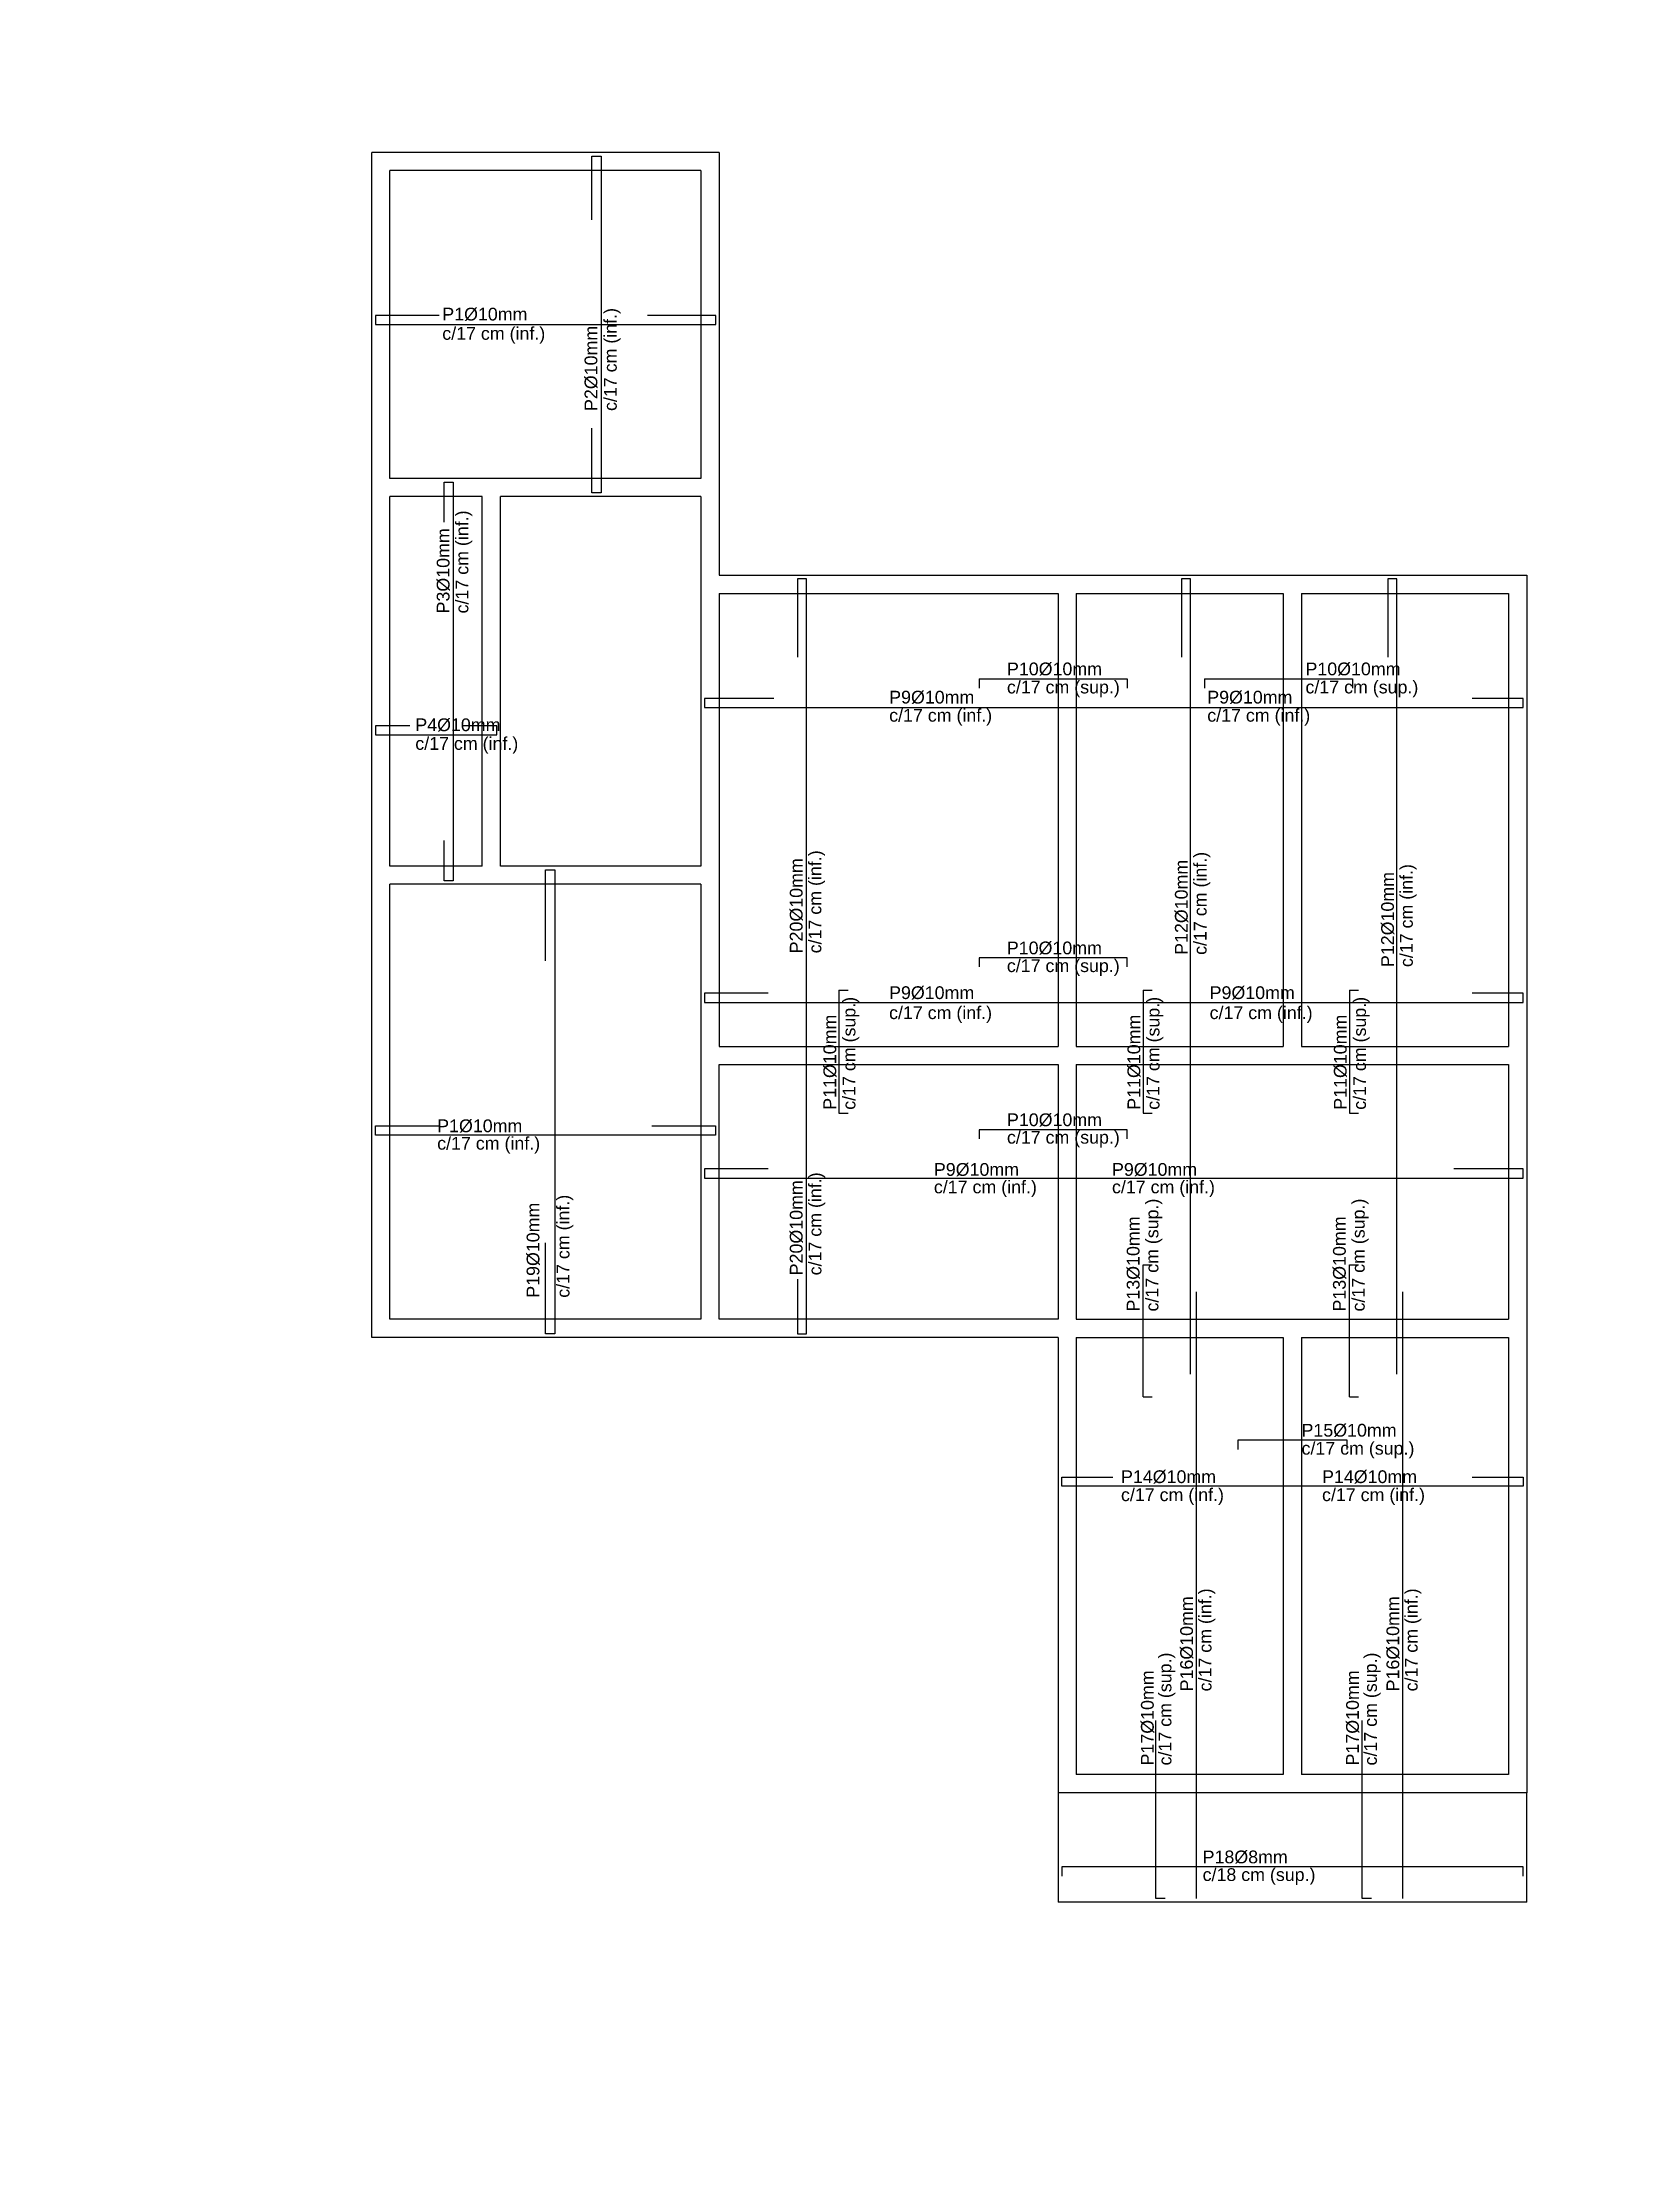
# Paper-space layout 'Nivel2' of a CAD drawing. Extents: x 18 to 193, y 47 to 280.
# The model-space entities are those that its viewports show. They can reach past a viewport. Long polylines and large blocks are cut down to what shows.
import ezdxf

# ---------------------------------------------------------------- set-up
doc = ezdxf.new("R2010")
doc.units = 0
doc.layers.get('0').update_dxf_attribs({"linetype": 'CONTINUOUS'})
for name, color, linetype in [('Armadura', 4, 'CONTINUOUS'), ('TEXTO', 2, 'CONTINUOUS'), ('VIGAS', 5, 'CONTINUOUS')]:
    doc.layers.add(name, color=color, linetype=linetype)
doc.layers.get('0').off()
doc.styles.get("Standard").update_dxf_attribs({"font": 'arial.ttf', "height": 0.18})

msp = doc.modelspace()

# ---------------------------------------------------------------- linework, layer by layer
at = {"layer": 'Armadura'}
for p, q in [((273.271, 64.874), (274.896, 64.874)), ((273.271, 64.874), (273.271, 64.774)), ((274.896, 64.874), (274.896, 64.774)), ((275.743, 64.874), (277.368, 64.874)), ((275.743, 64.874), (275.743, 64.774)), ((277.368, 64.874), (277.368, 64.774)), ((271.731, 61.46), (271.831, 61.46)), ((275.069, 61.46), (275.169, 61.46)), ((277.334, 61.46), (277.434, 61.46)), ((271.731, 60.11), (271.831, 60.11)), ((275.069, 60.11), (275.169, 60.11)), ((277.334, 60.11), (277.434, 60.11)), ((275.069, 56.997), (275.069, 58.443)), ((275.069, 58.443), (275.169, 58.443)), ((277.334, 56.997), (277.334, 58.443)), ((277.334, 58.443), (277.434, 58.443)), ((275.069, 56.997), (275.169, 56.997)), ((277.334, 56.997), (277.434, 56.997))]:
    msp.add_line(p, q, dxfattribs=at)
for points in [[(269.019, 69.913), (269.019, 70.613), (269.119, 70.613), (269.119, 66.915), (269.019, 66.915), (269.019, 67.625)], [(267.341, 68.864), (266.641, 68.864), (266.641, 68.764), (270.379, 68.764), (270.379, 68.864), (269.629, 68.864)], [(267.395, 66.595), (267.395, 66.835), (267.395, 67.035), (267.495, 67.035), (267.495, 62.66), (267.395, 62.66), (267.395, 62.86), (267.395, 63.1)], [(271.276, 58.286), (271.276, 57.686), (271.376, 57.686), (271.376, 65.972), (271.276, 65.972), (271.276, 65.112)], [(275.59, 57.246), (275.59, 65.972), (275.49, 65.972), (275.49, 65.112)], [(277.855, 57.246), (277.855, 65.972), (277.755, 65.972), (277.755, 65.112)], [(271.015, 64.66), (270.255, 64.66), (270.255, 64.56), (279.241, 64.56), (279.241, 64.66), (278.681, 64.66)], [(267.021, 64.359), (266.801, 64.359), (266.641, 64.359), (266.641, 64.259), (267.975, 64.259), (267.975, 64.359), (267.815, 64.359), (267.595, 64.359)], [(268.51, 61.78), (268.51, 62.78), (268.61, 62.78), (268.61, 57.686), (268.51, 57.686), (268.51, 58.686)], [(274.895, 61.713), (274.895, 61.813), (273.27, 61.813), (273.27, 61.713)], [(270.955, 61.424), (270.255, 61.424), (270.255, 61.324), (279.241, 61.324), (279.241, 61.424), (278.681, 61.424)], [(271.731, 61.46), (271.731, 60.11)], [(275.069, 61.46), (275.069, 60.11)], [(277.334, 61.46), (277.334, 60.11)], [(269.675, 59.968), (270.375, 59.968), (270.375, 59.868), (266.641, 59.868), (266.641, 59.968), (267.341, 59.968)], [(274.896, 59.826), (274.896, 59.926), (273.271, 59.926), (273.271, 59.826)], [(270.955, 59.496), (270.255, 59.496), (270.255, 59.396), (279.241, 59.396), (279.241, 59.496), (278.481, 59.496)], [(275.654, 51.49), (275.654, 58.146)], [(277.919, 51.49), (277.919, 58.146)], [(277.308, 56.419), (277.308, 56.519), (276.108, 56.519), (276.108, 56.419)], [(278.681, 56.115), (279.241, 56.115), (279.241, 56.015), (274.176, 56.015), (274.176, 56.115), (274.736, 56.115)], [(275.31, 51.49), (275.21, 51.49), (275.21, 52.89), (275.21, 53.445)], [(277.575, 51.49), (277.475, 51.49), (277.475, 52.89), (277.475, 53.445)], [(279.241, 51.736), (279.241, 51.836), (274.176, 51.836), (274.176, 51.736)]]:
    msp.add_lwpolyline(points, dxfattribs=at)
at = {"layer": 'VIGAS', "linetype": 'Continuous', "ltscale": 0.1}
for p, q in [((270.415, 70.653), (266.601, 70.653)), ((270.415, 70.653), (270.415, 66.012)), ((270.215, 70.453), (266.801, 70.453)), ((266.801, 67.075), (266.801, 70.453)), ((270.215, 70.453), (270.215, 67.075)), ((266.801, 62.82), (266.801, 66.875)), ((270.215, 66.875), (270.215, 62.82)), ((270.415, 66.012), (274.136, 66.012)), ((274.136, 66.012), (279.281, 66.012)), ((279.281, 66.012), (279.281, 57.846)), ((270.415, 65.812), (270.415, 60.841)), ((270.415, 65.812), (274.136, 65.812)), ((274.136, 65.812), (274.136, 60.841)), ((274.336, 65.812), (274.336, 60.841)), ((276.608, 65.812), (276.608, 60.841)), ((276.808, 65.812), (276.808, 60.841)), ((279.081, 65.812), (279.081, 60.841)), ((274.336, 64.199), (274.336, 60.841)), ((270.415, 60.841), (274.136, 60.841)), ((274.336, 60.841), (276.608, 60.841)), ((276.808, 60.841), (279.081, 60.841)), ((270.415, 60.641), (274.136, 60.641)), ((274.336, 60.641), (274.336, 57.846)), ((274.336, 60.641), (279.081, 60.641)), ((279.081, 60.641), (279.081, 57.846)), ((274.336, 57.846), (279.081, 57.846)), ((279.281, 57.846), (279.281, 52.65)), ((274.336, 57.646), (274.336, 52.85)), ((276.608, 57.646), (276.608, 52.85)), ((276.808, 57.646), (276.808, 52.85)), ((279.081, 57.646), (279.081, 52.85))]:
    msp.add_line(p, q, dxfattribs=at)
at = {"layer": 'VIGAS', "linetype": 'Continuous'}
for p, q in [((270.215, 67.075), (266.801, 67.075)), ((267.815, 66.875), (266.801, 66.875)), ((267.815, 62.82), (267.815, 66.875)), ((268.015, 62.82), (268.015, 66.875)), ((270.215, 66.875), (268.015, 66.875)), ((267.815, 62.82), (266.801, 62.82)), ((270.215, 62.82), (268.015, 62.82)), ((270.215, 62.62), (266.801, 62.62))]:
    msp.add_line(p, q, dxfattribs=at)
at = {"layer": 'VIGAS', "linetype": 'Continuous', "ltscale": 0.1}
for points in [[(274.136, 57.646), (266.601, 57.646), (266.601, 70.653)], [(274.336, 65.812), (276.608, 65.812)], [(276.808, 65.812), (279.081, 65.812)], [(270.215, 62.62), (270.215, 57.846), (266.801, 57.846), (266.801, 62.62)], [(274.136, 57.846), (270.415, 57.846), (270.415, 60.641)], [(274.136, 60.641), (274.136, 57.846)], [(274.136, 57.646), (274.136, 52.65)], [(274.336, 57.646), (276.608, 57.646)], [(276.808, 57.646), (279.081, 57.646)], [(276.608, 52.85), (274.336, 52.85)], [(279.081, 52.85), (276.808, 52.85)], [(279.281, 52.65), (274.136, 52.65)], [(279.281, 51.45), (274.136, 51.45)]]:
    msp.add_lwpolyline(points, dxfattribs=at)
at = {"layer": 'VIGAS'}
for points in [[(274.136, 52.65), (274.136, 51.45)], [(279.281, 51.45), (279.281, 52.65)]]:
    msp.add_lwpolyline(points, dxfattribs=at)

# ---------------------------------------------------------------- texts
at = {"layer": 'TEXTO'}
for s, p in [('c/17 cm (inf.)', (267.376, 68.596)), ('P1%%c10mm', (267.376, 68.808)), ('P10%%c10mm', (273.575, 64.914)), ('P10%%c10mm', (276.852, 64.914)), ('c/17 cm (sup.)', (273.575, 64.715)), ('c/17 cm (sup.)', (276.852, 64.715)), ('c/17 cm (inf.)', (272.282, 64.405)), ('P9%%c10mm', (272.282, 64.604)), ('c/17 cm (inf.)', (275.774, 64.405)), ('P9%%c10mm', (275.774, 64.604)), ('P4%%c10mm', (267.08, 64.301)), ('c/17 cm (inf.)', (267.08, 64.096)), ('P10%%c10mm', (273.574, 61.852)), ('c/17 cm (sup.)', (273.574, 61.657)), ('c/17 cm (inf.)', (272.281, 61.141)), ('P9%%c10mm', (272.281, 61.361)), ('c/17 cm (inf.)', (275.8, 61.141)), ('P9%%c10mm', (275.8, 61.361)), ('P1%%c10mm', (267.32, 59.9)), ('c/17 cm (sup.)', (273.575, 59.774)), ('P10%%c10mm', (273.575, 59.966)), ('c/17 cm (inf.)', (267.32, 59.708)), ('P9%%c10mm', (272.773, 59.421)), ('P9%%c10mm', (274.728, 59.421)), ('c/17 cm (inf.)', (272.773, 59.229)), ('c/17 cm (inf.)', (274.728, 59.229)), ('P15%%c10mm', (276.809, 56.559)), ('c/17 cm (sup.)', (276.809, 56.361)), ('P14%%c10mm', (274.827, 56.049)), ('P14%%c10mm', (277.034, 56.049)), ('c/17 cm (inf.)', (274.827, 55.851)), ('c/17 cm (inf.)', (277.034, 55.851)), ('P18%%c8mm', (275.723, 51.876)), ('c/18 cm (sup.)', (275.723, 51.682))]:
    msp.add_text(s, height=0.14, dxfattribs=at).set_placement(p)
for s, p in [('P2%%c10mm', (269.078, 67.815)), ('c/17 cm (inf.)', (269.291, 67.815)), ('c/17 cm (inf.)', (267.662, 65.593)), ('P3%%c10mm', (267.455, 65.593)), ('c/17 cm (inf.)', (271.537, 61.863)), ('c/17 cm (inf.)', (275.766, 61.846)), ('P20%%c10mm', (271.331, 61.863)), ('P12%%c10mm', (275.559, 61.846)), ('P12%%c10mm', (277.823, 61.712)), ('c/17 cm (inf.)', (278.03, 61.712)), ('c/17 cm (sup.)', (271.911, 60.146)), ('c/17 cm (sup.)', (275.249, 60.146)), ('c/17 cm (sup.)', (277.516, 60.146)), ('P11%%c10mm', (271.7, 60.146)), ('P11%%c10mm', (275.038, 60.146)), ('P11%%c10mm', (277.304, 60.146)), ('c/17 cm (inf.)', (271.538, 58.329)), ('c/17 cm (inf.)', (268.772, 58.083)), ('P20%%c10mm', (271.331, 58.329)), ('P19%%c10mm', (268.442, 58.083)), ('P13%%c10mm', (275.03, 57.932)), ('c/17 cm (sup.)', (275.237, 57.932)), ('P13%%c10mm', (277.294, 57.932)), ('c/17 cm (sup.)', (277.502, 57.932)), ('P16%%c10mm', (275.617, 53.763)), ('c/17 cm (inf.)', (275.82, 53.763)), ('P16%%c10mm', (277.881, 53.763)), ('c/17 cm (inf.)', (278.083, 53.763)), ('c/17 cm (sup.)', (275.38, 52.95)), ('c/17 cm (sup.)', (277.636, 52.95)), ('P17%%c10mm', (275.186, 52.95)), ('P17%%c10mm', (277.438, 52.95))]:
    msp.add_text(s, height=0.14, rotation=90, dxfattribs=at).set_placement(p)

psp = doc.layouts.new('Nivel2')

# ---------------------------------------------------------------- viewports
at = {"layer": '0', "view_target_point": (227.79, 45.088)}
psp.add_viewport(center=(105.62, 163.06), size=(175, 233), view_center_point=(43.947, 15.121), view_height=23.3, dxfattribs=at)

doc.saveas('drawing.dxf')
